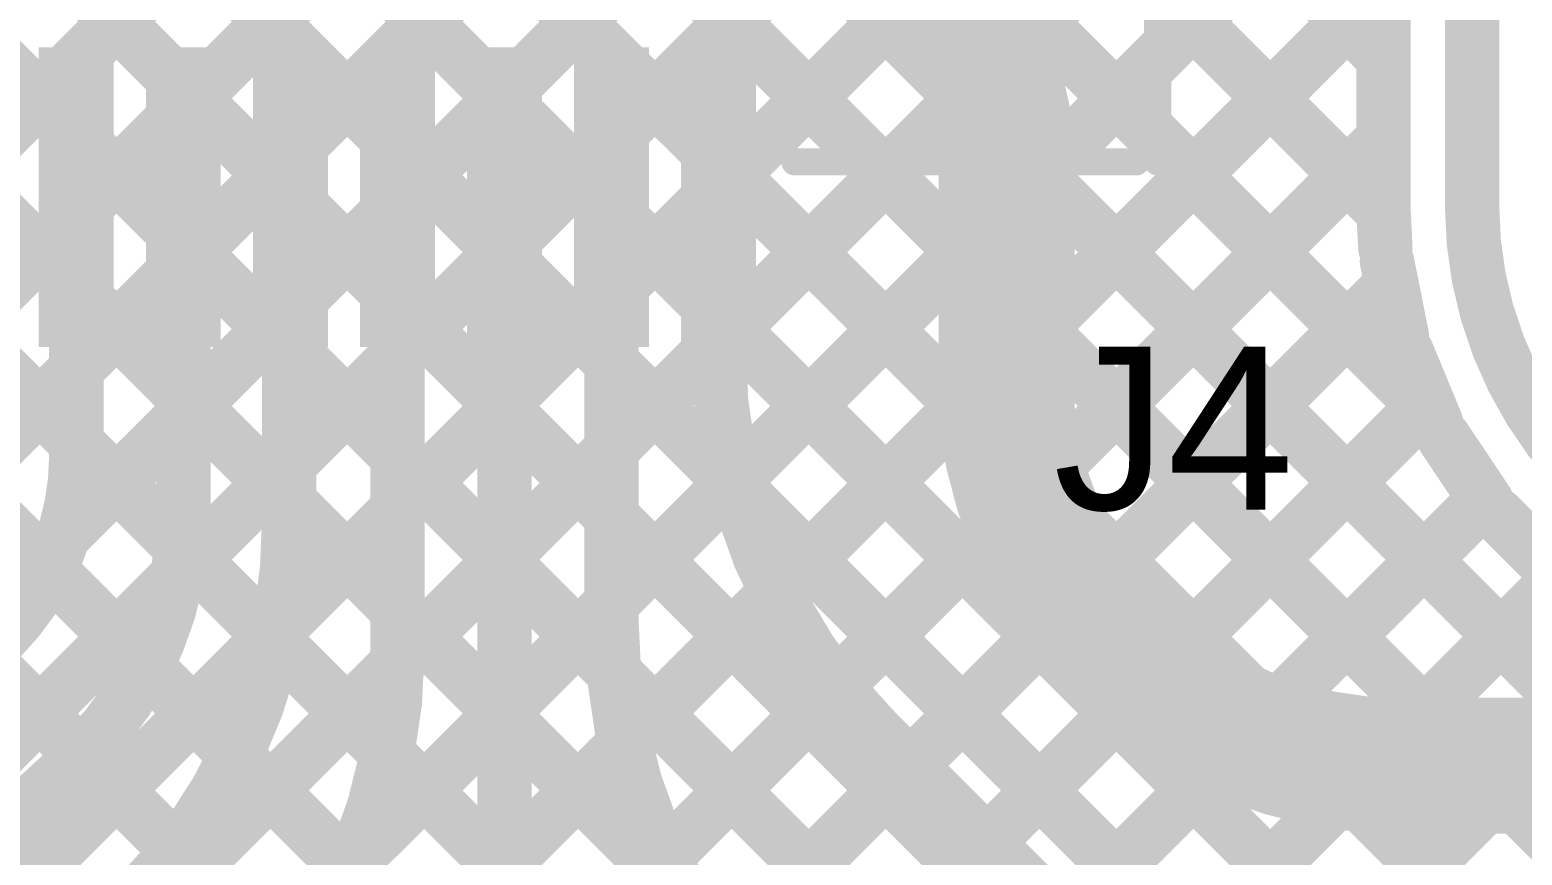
# Model space of a CAD drawing. Header units: inches. Extents: x 3 to 457, y -41 to 239.
# Drawn here: x 114.78 to 121.75, y 160.31 to 164.16 of the extents above; entities that cross this region are included whole.
import ezdxf

# ---------------------------------------------------------------- set-up
doc = ezdxf.new("R2010")
doc.units = ezdxf.units.IN
for name, color, linetype in [('Board Outline', 216, 'Continuous'), ('Bottom Layer', 5, 'Continuous'), ('Fabrication', 76, 'Continuous'), ('Top Layer', 1, 'Continuous'), ('Top Overlay', 2, 'Continuous'), ('Top Paste', 8, 'Continuous'), ('Top Solder', 216, 'Continuous')]:
    doc.layers.add(name, color=color, linetype=linetype)
doc.styles.add('Arial', font='', dxfattribs={"height": 0.2})
doc.styles.get('Arial').set_extended_font_data('Arial')

# ---------------------------------------------------------------- blocks, each defined once
blk = doc.blocks.new('8_01A0_015200_19')
at = {"layer": 'Top Layer'}
for points in [[(-3.625, 2.1902), (-3.375, 2.1902), (-3.375, 0.8902), (-3.625, 0.8902)], [(-3.125, 2.1902), (-2.875, 2.1902), (-2.875, 0.8902), (-3.125, 0.8902)], [(-2.625, 2.1902), (-2.375, 2.1902), (-2.375, 0.8902), (-2.625, 0.8902)], [(-2.125, 2.1902), (-1.875, 2.1902), (-1.875, 0.8902), (-2.125, 0.8902)], [(-1.625, 2.1902), (-1.375, 2.1902), (-1.375, 0.8902), (-1.625, 0.8902)], [(-1.125, 2.1902), (-0.875, 2.1902), (-0.875, 0.8902), (-1.125, 0.8902)], [(-0.625, 2.1902), (-0.375, 2.1902), (-0.375, 0.8902), (-0.625, 0.8902)]]:
    blk.add_hatch(color=1, dxfattribs=at).paths.add_polyline_path(points)
at = {"layer": 'Top Paste'}
for points in [[(-3.625, 2.1902), (-3.375, 2.1902), (-3.375, 0.8902), (-3.625, 0.8902)], [(-3.125, 2.1902), (-2.875, 2.1902), (-2.875, 0.8902), (-3.125, 0.8902)], [(-2.625, 2.1902), (-2.375, 2.1902), (-2.375, 0.8902), (-2.625, 0.8902)], [(-2.125, 2.1902), (-1.875, 2.1902), (-1.875, 0.8902), (-2.125, 0.8902)], [(-1.625, 2.1902), (-1.375, 2.1902), (-1.375, 0.8902), (-1.625, 0.8902)], [(-1.125, 2.1902), (-0.875, 2.1902), (-0.875, 0.8902), (-1.125, 0.8902)], [(-0.625, 2.1902), (-0.375, 2.1902), (-0.375, 0.8902), (-0.625, 0.8902)]]:
    blk.add_hatch(color=8, dxfattribs=at).paths.add_polyline_path(points)
at = {"layer": 'Top Solder'}
for points in [[(-3.675, 2.2402), (-3.325, 2.2402), (-3.325, 0.8402), (-3.675, 0.8402)], [(-3.175, 2.2402), (-2.8249, 2.2402), (-2.8249, 0.8402), (-3.175, 0.8402)], [(-2.675, 2.2402), (-2.325, 2.2402), (-2.325, 0.8402), (-2.675, 0.8402)], [(-2.175, 2.2402), (-1.8249, 2.2402), (-1.8249, 0.8402), (-2.175, 0.8402)], [(-1.675, 2.2402), (-1.325, 2.2402), (-1.325, 0.8402), (-1.675, 0.8402)], [(-1.175, 2.2402), (-0.825, 2.2402), (-0.825, 0.8402), (-1.175, 0.8402)], [(-0.675, 2.2402), (-0.3249, 2.2402), (-0.3249, 0.8402), (-0.675, 0.8402)]]:
    blk.add_hatch(color=216, dxfattribs=at).paths.add_polyline_path(points)
at = {"layer": 'Top Overlay'}
for points in [[(-5.5501, 1.375, 0.127, 0.127, 0), (-5.5501, 0.1149, 0.127, 0.127, 0)], [(-3.8561, 1.375, 0.127, 0.127, 0), (-5.45, 1.375, 0.127, 0.127, 0)]]:
    blk.add_lwpolyline(points, format="xyseb", dxfattribs=at)
for points in [[(-5.5818, 1.375, 0.0635, 0.0635, 1), (-5.5183, 1.375, 0.0635, 0.0635, 1)], [(-5.4818, 1.375, 0.0635, 0.0635, 1), (-5.4183, 1.375, 0.0635, 0.0635, 1)], [(-3.8878, 1.375, 0.0635, 0.0635, 1), (-3.8243, 1.375, 0.0635, 0.0635, 1)]]:
    blk.add_lwpolyline(points, format="xyseb", close=True, dxfattribs=at)

msp = doc.modelspace()

# ---------------------------------------------------------------- linework, layer by layer
at = {"layer": 'Board Outline'}
for points in [[(121.5186, 163.3415, 0.127, 0.127, 0), (121.5186, 168.5544, 0.127, 0.127, 0)], [(123.3351, 161.525, 0.127, 0.127, -0.414214), (121.5186, 163.3415, 0.127, 0.127, 0)]]:
    msp.add_lwpolyline(points, format="xyseb", dxfattribs=at)
msp.add_lwpolyline([(121.4869, 163.3415, 0.0635, 0.0635, 1), (121.5504, 163.3415, 0.0635, 0.0635, 1)], format="xyseb", close=True, dxfattribs=at)
msp.add_lwpolyline([(121.4869, 163.3415, 0.0635, 0.0635, 1), (121.5504, 163.3415, 0.0635, 0.0635, 1)], format="xyseb", close=True, dxfattribs=at)
at = {"layer": 'Bottom Layer'}
for points in [[(106.6879, 155.702, 0.254, 0.254, 0), (119.1259, 168.14, 0.254, 0.254, 0)], [(107.4063, 155.702, 0.254, 0.254, 0), (119.8444, 168.14, 0.254, 0.254, 0)], [(108.1247, 155.702, 0.254, 0.254, 0), (120.5628, 168.14, 0.254, 0.254, 0)], [(108.3751, 168.14, 0.254, 0.254, 0), (120.8131, 155.702, 0.254, 0.254, 0)], [(109.0935, 168.14, 0.254, 0.254, 0), (126.4502, 150.7834, 0.254, 0.254, 0)], [(109.8119, 168.14, 0.254, 0.254, 0), (126.4502, 151.5018, 0.254, 0.254, 0)], [(110.5304, 168.14, 0.254, 0.254, 0), (121.5955, 157.0749, 0.254, 0.254, 0)], [(111.2488, 168.14, 0.254, 0.254, 0), (121.912, 157.4768, 0.254, 0.254, 0)], [(111.9672, 168.14, 0.254, 0.254, 0), (122.5601, 157.5472, 0.254, 0.254, 0)], [(112.6856, 168.14, 0.254, 0.254, 0), (123.2785, 157.5472, 0.254, 0.254, 0)], [(113.4041, 168.14, 0.254, 0.254, 0), (123.9969, 157.5472, 0.254, 0.254, 0)], [(114.1225, 168.14, 0.254, 0.254, 0), (124.7153, 157.5472, 0.254, 0.254, 0)], [(114.8409, 168.14, 0.254, 0.254, 0), (125.4337, 157.5472, 0.254, 0.254, 0)], [(115.5593, 168.14, 0.254, 0.254, 0), (121.3344, 162.3649, 0.254, 0.254, 0)], [(116.2777, 168.14, 0.254, 0.254, 0), (121.1052, 163.3126, 0.254, 0.254, 0)], [(116.9962, 168.14, 0.254, 0.254, 0), (121.1043, 164.0319, 0.254, 0.254, 0)], [(121.1043, 163.3415, 0.254, 0.254, 0), (121.1043, 168.14, 0.254, 0.254, 0)], [(108.8432, 155.702, 0.254, 0.254, 0), (121.1043, 167.9631, 0.254, 0.254, 0)], [(107.895, 167.9017, 0.254, 0.254, 0), (120.0947, 155.702, 0.254, 0.254, 0)], [(109.5616, 155.702, 0.254, 0.254, 0), (121.1043, 167.2447, 0.254, 0.254, 0)], [(107.895, 167.1833, 0.254, 0.254, 0), (119.3763, 155.702, 0.254, 0.254, 0)], [(110.28, 155.702, 0.254, 0.254, 0), (121.1043, 166.5263, 0.254, 0.254, 0)], [(110.9984, 155.702, 0.254, 0.254, 0), (121.1043, 165.8078, 0.254, 0.254, 0)], [(111.7169, 155.702, 0.254, 0.254, 0), (121.1043, 165.0894, 0.254, 0.254, 0)], [(112.4353, 155.702, 0.254, 0.254, 0), (121.1043, 164.371, 0.254, 0.254, 0)], [(113.1537, 155.702, 0.254, 0.254, 0), (121.1043, 163.6526, 0.254, 0.254, 0)], [(121.1048, 163.3211, 0.254, 0.254, 0), (121.1135, 163.1431, 0.254, 0.254, 0)], [(121.121, 163.0826, 0.254, 0.254, 0), (121.1904, 162.7333, 0.254, 0.254, 0)], [(113.8721, 155.702, 0.254, 0.254, 0), (121.1428, 162.9727, 0.254, 0.254, 0)], [(113.8721, 155.702, 0.254, 0.254, 0), (121.1428, 162.9727, 0.254, 0.254, 0)], [(121.214, 162.6556, 0.254, 0.254, 0), (121.3503, 162.3266, 0.254, 0.254, 0)], [(114.5905, 155.702, 0.254, 0.254, 0), (121.3107, 162.4222, 0.254, 0.254, 0)], [(121.3886, 162.255, 0.254, 0.254, 0), (121.5864, 161.9589, 0.254, 0.254, 0)], [(115.309, 155.702, 0.254, 0.254, 0), (121.5782, 161.9712, 0.254, 0.254, 0)], [(121.6379, 161.8961, 0.254, 0.254, 0), (121.8897, 161.6443, 0.254, 0.254, 0)], [(116.0274, 155.702, 0.254, 0.254, 0), (121.9353, 161.61, 0.254, 0.254, 0)], [(116.7458, 155.702, 0.254, 0.254, 0), (122.377, 161.3332, 0.254, 0.254, 0)]]:
    msp.add_lwpolyline(points, format="xyseb", dxfattribs=at)
for points in [[(121.0408, 164.0319, 0.127, 0.127, 1), (121.1678, 164.0319, 0.127, 0.127, 1)], [(121.0408, 163.6526, 0.127, 0.127, 1), (121.1678, 163.6526, 0.127, 0.127, 1)], [(121.0408, 163.3415, 0.127, 0.127, 1), (121.1678, 163.3415, 0.127, 0.127, 1)], [(121.0413, 163.3211, 0.127, 0.127, 1), (121.1683, 163.3211, 0.127, 0.127, 1)], [(121.0417, 163.3126, 0.127, 0.127, 1), (121.1687, 163.3126, 0.127, 0.127, 1)], [(121.05, 163.1431, 0.127, 0.127, 1), (121.177, 163.1431, 0.127, 0.127, 1)], [(121.0575, 163.0826, 0.127, 0.127, 1), (121.1845, 163.0826, 0.127, 0.127, 1)], [(121.0793, 162.9727, 0.127, 0.127, 1), (121.2063, 162.9727, 0.127, 0.127, 1)], [(121.0793, 162.9727, 0.127, 0.127, 1), (121.2063, 162.9727, 0.127, 0.127, 1)], [(121.1269, 162.7333, 0.127, 0.127, 1), (121.2539, 162.7333, 0.127, 0.127, 1)], [(121.1505, 162.6556, 0.127, 0.127, 1), (121.2775, 162.6556, 0.127, 0.127, 1)], [(121.2472, 162.4222, 0.127, 0.127, 1), (121.3742, 162.4222, 0.127, 0.127, 1)], [(121.2709, 162.3649, 0.127, 0.127, 1), (121.3979, 162.3649, 0.127, 0.127, 1)], [(121.2868, 162.3266, 0.127, 0.127, 1), (121.4138, 162.3266, 0.127, 0.127, 1)], [(121.3251, 162.255, 0.127, 0.127, 1), (121.4521, 162.255, 0.127, 0.127, 1)], [(121.5147, 161.9712, 0.127, 0.127, 1), (121.6417, 161.9712, 0.127, 0.127, 1)], [(121.5229, 161.9589, 0.127, 0.127, 1), (121.6499, 161.9589, 0.127, 0.127, 1)], [(121.5744, 161.8961, 0.127, 0.127, 1), (121.7014, 161.8961, 0.127, 0.127, 1)]]:
    msp.add_lwpolyline(points, format="xyseb", close=True, dxfattribs=at)
at = {"layer": 'Fabrication'}
for points in [[(121.5186, 163.3415, 0.254, 0.254, 0), (121.5186, 168.5544, 0.254, 0.254, 0)], [(123.3351, 161.525, 0.254, 0.254, -0.414214), (121.5186, 163.3415, 0.254, 0.254, 0)]]:
    msp.add_lwpolyline(points, format="xyseb", dxfattribs=at)
msp.add_lwpolyline([(121.4551, 163.3415, 0.127, 0.127, 1), (121.5821, 163.3415, 0.127, 0.127, 1)], format="xyseb", close=True, dxfattribs=at)
msp.add_lwpolyline([(121.4551, 163.3415, 0.127, 0.127, 1), (121.5821, 163.3415, 0.127, 0.127, 1)], format="xyseb", close=True, dxfattribs=at)
at = {"layer": 'Top Layer'}
for points in [[(118.0634, 164.8149, 0.635, 0.635, -0.414214), (119.3447, 163.5336, 0.635, 0.635, 0)], [(119.3447, 162.3609, 0.635, 0.635, 0), (119.3447, 163.5336, 0.635, 0.635, 0)], [(114.9998, 162.1738, 0.254, 0.254, 0), (114.9998, 163.3806, 0.254, 0.254, 0)], [(115.4997, 161.9091, 0.254, 0.254, 0), (115.4997, 163.3806, 0.254, 0.254, 0)], [(115.9936, 161.863, 0.254, 0.254, 0), (115.9936, 163.3746, 0.254, 0.254, 0)], [(116.4997, 161.2702, 0.254, 0.254, 0), (116.4997, 163.3806, 0.254, 0.254, 0)], [(116.9996, 159.1679, 0.254, 0.254, 0), (116.9996, 163.3806, 0.254, 0.254, 0)], [(117.4997, 161.3848, 0.254, 0.254, 0), (117.4997, 163.3806, 0.254, 0.254, 0)], [(117.9996, 162.6704, 0.254, 0.254, 0), (117.9996, 163.3806, 0.254, 0.254, 0)], [(118.7435, 160.8744, 0.254, 0.254, -0.198912), (117.9996, 162.6704, 0.254, 0.254, 0)], [(121.1713, 160.7246, 0.635, 0.635, -0.382406), (119.3447, 162.3609, 0.635, 0.635, 0)], [(114.9998, 162.1738, 0.254, 0.254, -0.198912), (114.6466, 161.3211, 0.254, 0.254, 0)], [(115.4997, 161.9091, 0.254, 0.254, -0.198816), (115.0353, 160.7874, 0.254, 0.254, 0)], [(115.9936, 161.863, 0.254, 0.254, -0.198927), (115.2598, 160.0896, 0.254, 0.254, 0)], [(118.2437, 159.5887, 0.254, 0.254, -0.198912), (117.4997, 161.3848, 0.254, 0.254, 0)], [(116.4997, 161.2702, 0.254, 0.254, -0.198912), (115.7558, 159.4742, 0.254, 0.254, 0)], [(121.1713, 160.7246, 0.635, 0.635, 0), (123.641, 160.7246, 0.635, 0.635, 0)], [(118.7435, 160.8744, 0.254, 0.254, 0), (120.549, 159.0689, 0.254, 0.254, 0)], [(114.9186, 160.6707, 0.254, 0.254, 0), (115.0353, 160.7874, 0.254, 0.254, 0)], [(114.9186, 160.6707, 0.254, 0.254, -0.198913), (113.3303, 160.0128, 0.254, 0.254, 0)]]:
    msp.add_lwpolyline(points, format="xyseb", dxfattribs=at)
for points in [[(119.186, 163.5336, 0.3175, 0.3175, 1), (119.5035, 163.5336, 0.3175, 0.3175, 1)], [(119.186, 163.5336, 0.3175, 0.3175, 1), (119.5035, 163.5336, 0.3175, 0.3175, 1)], [(114.9363, 163.3806, 0.127, 0.127, 1), (115.0633, 163.3806, 0.127, 0.127, 1)], [(115.4362, 163.3806, 0.127, 0.127, 1), (115.5632, 163.3806, 0.127, 0.127, 1)], [(115.9301, 163.3746, 0.127, 0.127, 1), (116.0571, 163.3746, 0.127, 0.127, 1)], [(116.4362, 163.3806, 0.127, 0.127, 1), (116.5632, 163.3806, 0.127, 0.127, 1)], [(116.9361, 163.3806, 0.127, 0.127, 1), (117.0631, 163.3806, 0.127, 0.127, 1)], [(117.4362, 163.3806, 0.127, 0.127, 1), (117.5632, 163.3806, 0.127, 0.127, 1)], [(117.9361, 163.3806, 0.127, 0.127, 1), (118.0631, 163.3806, 0.127, 0.127, 1)], [(117.9361, 162.6704, 0.127, 0.127, 1), (118.0631, 162.6704, 0.127, 0.127, 1)], [(117.9361, 162.6704, 0.127, 0.127, 1), (118.0631, 162.6704, 0.127, 0.127, 1)], [(119.186, 162.3609, 0.3175, 0.3175, 1), (119.5035, 162.3609, 0.3175, 0.3175, 1)], [(119.186, 162.3609, 0.3175, 0.3175, 1), (119.5035, 162.3609, 0.3175, 0.3175, 1)], [(114.9363, 162.1738, 0.127, 0.127, 1), (115.0633, 162.1738, 0.127, 0.127, 1)], [(114.9363, 162.1738, 0.127, 0.127, 1), (115.0633, 162.1738, 0.127, 0.127, 1)], [(115.4362, 161.9091, 0.127, 0.127, 1), (115.5632, 161.9091, 0.127, 0.127, 1)], [(115.4362, 161.9091, 0.127, 0.127, 1), (115.5632, 161.9091, 0.127, 0.127, 1)], [(115.9301, 161.863, 0.127, 0.127, 1), (116.0571, 161.863, 0.127, 0.127, 1)], [(115.9301, 161.863, 0.127, 0.127, 1), (116.0571, 161.863, 0.127, 0.127, 1)], [(117.4362, 161.3848, 0.127, 0.127, 1), (117.5632, 161.3848, 0.127, 0.127, 1)], [(117.4362, 161.3848, 0.127, 0.127, 1), (117.5632, 161.3848, 0.127, 0.127, 1)], [(116.4362, 161.2702, 0.127, 0.127, 1), (116.5632, 161.2702, 0.127, 0.127, 1)], [(116.4362, 161.2702, 0.127, 0.127, 1), (116.5632, 161.2702, 0.127, 0.127, 1)], [(121.0125, 160.7246, 0.3175, 0.3175, 1), (121.33, 160.7246, 0.3175, 0.3175, 1)], [(121.0125, 160.7246, 0.3175, 0.3175, 1), (121.33, 160.7246, 0.3175, 0.3175, 1)], [(118.68, 160.8744, 0.127, 0.127, 1), (118.807, 160.8744, 0.127, 0.127, 1)], [(118.68, 160.8744, 0.127, 0.127, 1), (118.807, 160.8744, 0.127, 0.127, 1)], [(114.9718, 160.7874, 0.127, 0.127, 1), (115.0988, 160.7874, 0.127, 0.127, 1)], [(114.9718, 160.7874, 0.127, 0.127, 1), (115.0988, 160.7874, 0.127, 0.127, 1)], [(114.8551, 160.6707, 0.127, 0.127, 1), (114.9821, 160.6707, 0.127, 0.127, 1)], [(114.8551, 160.6707, 0.127, 0.127, 1), (114.9821, 160.6707, 0.127, 0.127, 1)]]:
    msp.add_lwpolyline(points, format="xyseb", close=True, dxfattribs=at)

# ---------------------------------------------------------------- block references
at = {"rotation": 180}
msp.add_blockref('8_01A0_015200_19', (114.4996, 164.9208), dxfattribs=at)

# ---------------------------------------------------------------- texts
at = {"layer": 'Top Overlay', "style": 'Arial'}
msp.add_text('J4', height=0.762, dxfattribs=at).set_placement((119.5626, 161.9211))

doc.saveas('drawing.dxf')
